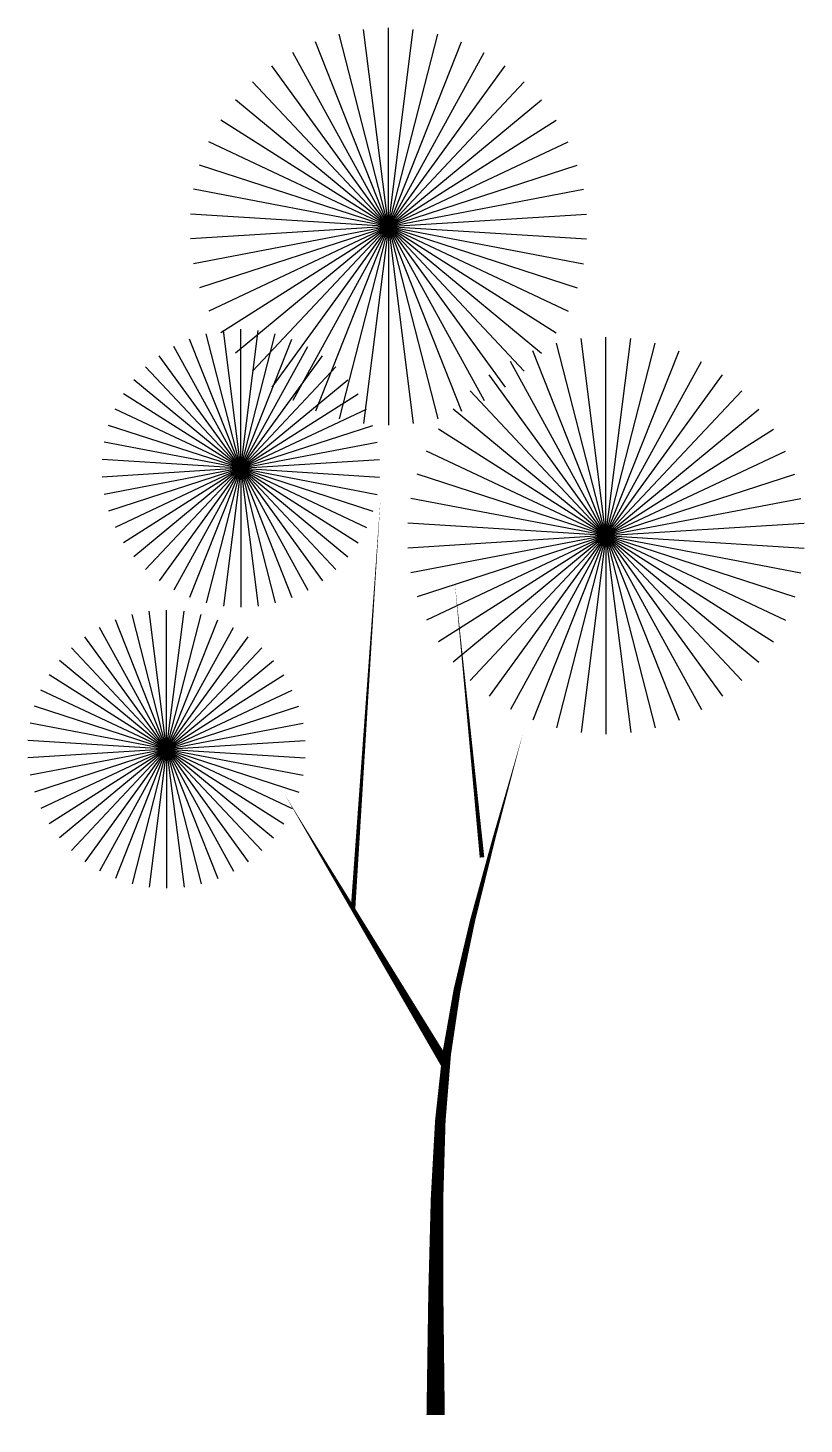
# Model space of a CAD drawing. Extents: x -11039 to -8518, y -21491 to -16958.
import ezdxf

# ---------------------------------------------------------------- set-up
doc = ezdxf.new("R2010")
doc.units = 0
doc.layers.get('0').update_dxf_attribs({"linetype": 'CONTINUOUS'})

# ---------------------------------------------------------------- blocks, each defined once
blk = doc.blocks.new('LEAVEGROUP')
at = {"color": 74}
for q in [(-126.3, 999.5), (0, 1007.4), (126.3, 999.5), (-370.9, 936.7), (-250.5, 975.8), (250.5, 975.8), (370.9, 936.7), (-485.3, 882.8), (485.3, 882.8), (-592.1, 815), (592.1, 815), (-689.6, 734.4), (689.6, 734.4), (-776.2, 642.1), (776.2, 642.1), (-850.6, 539.8), (850.6, 539.8), (-911.5, 428.9), (911.5, 428.9), (-958.1, 311.3), (958.1, 311.3), (-989.6, 188.8), (989.6, 188.8), (-1005.4, 63.3), (-1005.4, -63.3), (-989.6, -188.8), (-958.1, -311.3), (-911.5, -428.9), (-850.6, -539.8), (-776.2, -642.1), (-689.6, -734.4), (-592.1, -815), (-485.3, -882.8), (-370.9, -936.7), (-250.5, -975.8), (-126.3, -999.5), (1005.4, 63.3), (1005.4, -63.3), (989.6, -188.8), (958.1, -311.3), (911.5, -428.9), (850.6, -539.8), (776.2, -642.1), (689.6, -734.4), (592.1, -815), (485.3, -882.8), (370.9, -936.7), (250.5, -975.8), (126.3, -999.5), (0, -1007.4)]:
    blk.add_line((0, 0), q, dxfattribs=at)

msp = doc.modelspace()

# ---------------------------------------------------------------- linework, layer by layer
at = {"color": 0}
for points in [[(-9983.3, -19818.6, 14.8, 0, 0), (-9893.7, -18482.2, 0, 0, 0)], [(-9564.3, -19651.1, 14.8, 0, 0), (-9652.8, -18756.6, 0, 0, 0)], [(-9431.4, -19249.4, 0, 9.27, 0), (-9524.7, -19587, 9.27, 16.6, 0), (-9594.8, -19855.9, 16.6, 22.8, 0), (-9645.2, -20081.6, 22.8, 28.3, 0), (-9679.1, -20289.9, 28.3, 34.1, 0), (-9699.7, -20506.4, 34.1, 40.7, 0), (-9710.3, -20756.7, 40.7, 48.9, 0), (-9714.3, -21066.5, 48.9, 59.4, 0), (-9714.9, -21461.4, 59.4, 59.4, 0)], [(-9682.2, -20322.8, 31.7, 0, 0), (-10204.7, -19447.9, 0, 0, 0)]]:
    msp.add_lwpolyline(points, format="xyseb", dxfattribs=at)

# ---------------------------------------------------------------- block references
at = {"color": 0, "zscale": 0.6400000000000001}
for p, xscale, yscale in [((-9868.2, -17602.9), 0.6400000000000001, 0.6400000000000001), ((-10347.9, -18388), 0.4480000000004657, 0.4479999999998836), ((-9161.6, -18606.4), 0.6400000000000001, 0.6400000000000001), ((-10588.8, -19300), 0.4480000000004657, 0.4479999999998836)]:
    msp.add_blockref('LEAVEGROUP', p, dxfattribs=dict(at, xscale=xscale, yscale=yscale))

doc.saveas('drawing.dxf')
